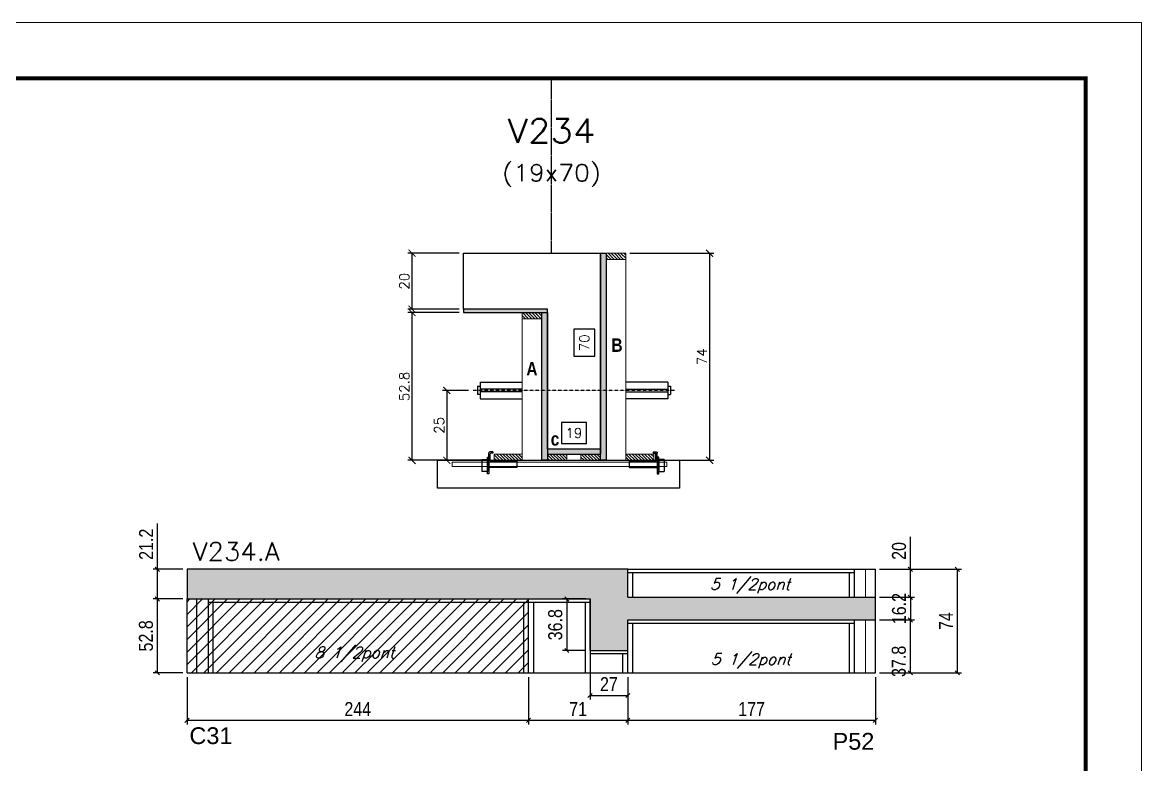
# Model space of a CAD drawing. Extents: x 137137 to 143418, y 10464 to 34486.
# Drawn here: x 142591 to 143391, y 30510 to 31040 of the extents above; entities that cross this region are included whole.
import ezdxf
from ezdxf.enums import TextEntityAlignment as Align

# ---------------------------------------------------------------- set-up
doc = ezdxf.new("R2010")
doc.units = 0
doc.linetypes.add('DASHED', pattern=[0.75, 0.5, -0.25])
doc.linetypes.add('HIDDEN', pattern=[0.375, 0.25, -0.125])
for name, color, linetype in [('5', 5, 'Continuous'), ('barrote', 251, 'Continuous'), ('COTA', 241, 'Continuous'), ('Cota Seção (2x)', 4, 'Continuous'), ('detalhes', 4, 'Continuous'), ('Painéis', 200, 'Continuous'), ('presilha', 1, 'Continuous'), ('SARR_2.2x7', 40, 'Continuous'), ('SARR_3.5x7', 81, 'Continuous'), ('TENSOR', 3, 'Continuous'), ('texto', 7, 'Continuous'), ('Texto de Titulo', 7, 'Continuous'), ('Texto Qtd Sarr', 242, 'Continuous')]:
    doc.layers.add(name, color=color, linetype=linetype)
for name, color, linetype, lineweight in [('CONCRETO', 251, 'Continuous', 25), ('Folhas', 255, 'Continuous', 9), ('Hachura', 251, 'Continuous', 9), ('Madeira', 126, 'Continuous', 18), ('Sarr 2.2x7', 40, 'Continuous', 9), ('SARRAFO DE PRESSAO', 251, 'DASHED', 9), ('SCO-___-LAJ', 2, 'Continuous', 0), ('Texto Seção', 7, 'Continuous', 15)]:
    doc.layers.add(name, color=color, linetype=linetype, lineweight=lineweight)
doc.styles.add('COTA TECNICA', font='techl___.ttf', dxfattribs={"height": 10})
doc.styles.add('REGUA-120', font='ROMANS.shx', dxfattribs={"height": 15})
doc.styles.add('Romans', font='romans.shx')
doc.styles.get("Standard").update_dxf_attribs({"font": 'arial.ttf'})
doc.styles.add('TECNICA', font='techb___.ttf', dxfattribs={"height": 10})
doc.dimstyles.new('Cota Seção (2x)', dxfattribs={"dimtxt": 7, "dimasz": 5, "dimexe": 3, "dimexo": 3, "dimgap": 2, "dimtad": 3, "dimdec": 1, "dimlfac": 0.5, "dimzin": 12, "dimdsep": 46, "dimtxsty": 'Romans', "dimblk": 'ARCHTICK', "dimcen": 0, "dimclrd": 4, "dimclre": 4, "dimclrt": 1, "dimadec": 1, "dimazin": 3, "dimtfac": 1, "dimtdec": 1, "dimtmove": 0, "dimatfit": 3, "dimldrblk": 'OBLIQUE', "dimfxl": 1, "dimtolj": 1, "dimtzin": 12, "dimarcsym": 0})
doc.dimstyles.new('Cota Seção interna', dxfattribs={"dimtxt": 7, "dimasz": 6, "dimexe": 0.18, "dimexo": 2, "dimgap": -4, "dimtad": 3, "dimdec": 1, "dimlfac": 0.5, "dimzin": 12, "dimdsep": 46, "dimtxsty": 'Romans', "dimblk": 'ARCHTICK', "dimcen": 0.09, "dimse1": 1, "dimse2": 1, "dimsd1": 1, "dimsd2": 1, "dimclrd": 180, "dimclre": 5, "dimclrt": 1, "dimadec": 0, "dimazin": 3, "dimtfac": 1, "dimtdec": 1, "dimtofl": 0, "dimtmove": 0, "dimatfit": 3, "dimldrblk": 'ARCHTICK', "dimfxl": 1, "dimtolj": 1, "dimtzin": 0, "dimarcsym": 0})
doc.dimstyles.new('PAINEL', dxfattribs={"dimtxt": 10, "dimasz": 3, "dimexe": 3, "dimexo": 3, "dimgap": 3, "dimtad": 1, "dimdec": 1, "dimzin": 12, "dimdsep": 46, "dimtxsty": 'COTA TECNICA', "dimblk1": 'OBLIQUE', "dimblk2": 'OBLIQUE', "dimsah": 1, "dimcen": 0.9, "dimclrd": 4, "dimclre": 4, "dimclrt": 240, "dimadec": 1, "dimazin": 3, "dimtfac": 1, "dimtdec": 1, "dimtmove": 0, "dimatfit": 3, "dimfxl": 1, "dimtolj": 1, "dimtzin": 12, "dimarcsym": 0})

# ---------------------------------------------------------------- blocks, each defined once
blk = doc.blocks.new('9999999999')
at = {"layer": 'Folhas'}
blk.add_lwpolyline([(98138.98, 34190.21), (99623.98, 34190.21), (99623.98, 35240.21), (98138.98, 35240.21)], close=True, dxfattribs=at)
at = {"layer": 'Folhas', "color": 30, "const_width": 3}
blk.add_lwpolyline([(98213.98, 34230.21), (99583.98, 34230.21), (99583.98, 35200.21), (98213.98, 35200.21)], close=True, dxfattribs=at)
blk = doc.blocks.new('titulo1')
at = {"layer": 'Defpoints', "color": 252, "linetype": 'HIDDEN', "ltscale": 2}
blk.add_line((0, 0), (0, 125), dxfattribs=at)
at = {"layer": 'Defpoints', "style": 'Romans', "oblique": 15}
blk.add_attdef('FOLHA', text='', height=10, dxfattribs=at).set_placement((0, 15.58), align=Align.MIDDLE_CENTER)
at = {"layer": 'Texto Qtd Sarr', "color": 3, "style": 'Romans', "oblique": 15}
for tag, height, p in [('TITULO', 17, (0, 71.45)), ('SEÇÃO', 12, (0, 41.55))]:
    blk.add_attdef(tag, text='', height=height, dxfattribs=at).set_placement(p, align=Align.MIDDLE_CENTER)
blk = doc.blocks.new('_ArchTick')
at = {"color": 0, "linetype": 'ByBlock', "const_width": 0.15}
blk.add_lwpolyline([(-0.5, -0.5), (0.5, 0.5)], dxfattribs=at)
blk = doc.blocks.new('*D13')
at = {"layer": 'COTA', "color": 4, "lineweight": -2, "transparency": 16777216}
for p, q in [((142903.04, 30832.65), (142866.32, 30832.65)), ((142869.32, 30727.05), (142869.32, 30832.65)), ((142920.64, 30727.05), (142866.32, 30727.05))]:
    blk.add_line(p, q, dxfattribs=at)
at = {"layer": 'Defpoints', "color": 0, "transparency": 16777216}
for p in [(142869.32, 30832.65), (142906.04, 30832.65), (142923.64, 30727.05)]:
    blk.add_point(p, dxfattribs=at)
at = {"layer": 'COTA', "color": 4, "lineweight": -2, "transparency": 16777216, "xscale": 5, "yscale": 5, "zscale": 5}
for p, rotation in [((142869.32, 30832.65), 90), ((142869.32, 30727.05), 270)]:
    blk.add_blockref('_ArchTick', p, dxfattribs=dict(at, rotation=rotation))
at = {"layer": 'COTA', "color": 1, "transparency": 16777216, "insert": (142863.82, 30779.85), "char_height": 7, "attachment_point": 5, "rotation": 90, "style": 'Romans'}
blk.add_mtext('\\A1;52.8', dxfattribs=at)
blk = doc.blocks.new('_Oblique')
at = {"color": 0, "linetype": 'ByBlock', "lineweight": -2}
blk.add_line((-0.5, -0.5), (0.5, 0.5), dxfattribs=at)
blk = doc.blocks.new('*D14')
at = {"layer": 'COTA', "color": 4, "lineweight": -2, "transparency": 16777216}
for p, q in [((142903.04, 30875.05), (142866.32, 30875.05)), ((142869.32, 30835.05), (142869.32, 30875.05)), ((142903.04, 30835.05), (142866.32, 30835.05))]:
    blk.add_line(p, q, dxfattribs=at)
at = {"layer": 'Defpoints', "color": 0, "transparency": 16777216}
for p in [(142869.32, 30875.05), (142906.04, 30875.05), (142906.04, 30835.05)]:
    blk.add_point(p, dxfattribs=at)
at = {"layer": 'COTA', "color": 4, "lineweight": -2, "transparency": 16777216, "xscale": 5, "yscale": 5, "zscale": 5}
for p, rotation in [((142869.32, 30875.05), 90), ((142869.32, 30835.05), 270)]:
    blk.add_blockref('_ArchTick', p, dxfattribs=dict(at, rotation=rotation))
at = {"layer": 'COTA', "color": 1, "transparency": 16777216, "insert": (142863.82, 30855.05), "char_height": 7, "attachment_point": 5, "rotation": 90, "style": 'Romans'}
blk.add_mtext('\\A1;20', dxfattribs=at)
blk = doc.blocks.new('*D15')
at = {"layer": 'Cota Seção (2x)', "color": 180, "lineweight": -2, "transparency": 16777216}
for p, q in [((143000.04, 30820.72), (142985.04, 30820.72)), ((142985.04, 30820.72), (142985.04, 30801.38)), ((143000.04, 30801.38), (143000.04, 30820.72)), ((142985.04, 30801.38), (143000.04, 30801.38))]:
    blk.add_line(p, q, dxfattribs=at)
at = {"layer": 'Defpoints', "color": 0, "transparency": 16777216}
for p in [(142966.04, 30875.05), (143004.04, 30875.05), (142966.04, 30735.05)]:
    blk.add_point(p, dxfattribs=at)
at = {"layer": 'Cota Seção (2x)', "color": 1, "transparency": 16777216, "insert": (142992.54, 30811.05), "char_height": 7, "attachment_point": 5, "rotation": 90, "style": 'Romans'}
blk.add_mtext('\\A1;70', dxfattribs=at)
blk = doc.blocks.new('PRESILHA METÁLICA 1')
at = {"layer": 'presilha'}
for p, q in [((0, 13), (6, 13)), ((0, 13), (0, 0)), ((6, 15.5), (7.5, 15.5)), ((6, -2.5), (6, 15.5)), ((6, 13), (6, 0)), ((7.5, 10.6), (7.5, 19.9)), ((7.5, 15.5), (7.5, -2.5)), ((12, 21), (8.6, 21)), ((9, 11.6), (9, 18.9)), ((12, 19.5), (9.6, 19.5)), ((12, 21), (12, 19.5)), ((6, 0), (0, 0)), ((37.5, 4.1), (7.5, 4.1)), ((37.5, 11), (9.6, 11)), ((37.5, 11), (37.5, 4.1)), ((7.5, -2.5), (6, -2.5))]:
    blk.add_line(p, q, dxfattribs=at)
for centre, radius, start, end in [((8.6, 19.9), 1.14, 90, 180), ((9.6, 18.9), 0.57, 90, 180), ((9.6, 11.6), 0.57, 180, 270)]:
    blk.add_arc(centre, radius, start, end, dxfattribs=at)
blk = doc.blocks.new('*D16')
at = {"layer": 'Cota Seção (2x)', "color": 180, "lineweight": -2, "transparency": 16777216}
for p, q in [((142994.04, 30754.05), (142976.04, 30754.05)), ((142976.04, 30754.05), (142976.04, 30739.05)), ((142994.04, 30739.05), (142994.04, 30754.05)), ((142976.04, 30739.05), (142994.04, 30739.05))]:
    blk.add_line(p, q, dxfattribs=at)
at = {"layer": 'Defpoints', "color": 0, "transparency": 16777216}
for p in [(142966.04, 30735.05), (142966.04, 30727.05), (143004.04, 30727.05)]:
    blk.add_point(p, dxfattribs=at)
at = {"layer": 'Cota Seção (2x)', "color": 1, "transparency": 16777216, "insert": (142985.04, 30746.55), "char_height": 7, "attachment_point": 5, "style": 'Romans'}
blk.add_mtext('\\A1;19', dxfattribs=at)
blk = doc.blocks.new('*D95')
at = {"layer": 'COTA', "color": 4, "lineweight": -2, "transparency": 16777216}
for p, q in [((143025.04, 30875.05), (143085.01, 30875.05)), ((143082.01, 30875.05), (143082.01, 30727.05)), ((143025.04, 30727.05), (143085.01, 30727.05))]:
    blk.add_line(p, q, dxfattribs=at)
at = {"layer": 'Defpoints', "color": 0, "transparency": 16777216}
for p in [(143022.04, 30875.05), (143022.04, 30727.05), (143082.01, 30727.05)]:
    blk.add_point(p, dxfattribs=at)
at = {"layer": 'COTA', "color": 4, "lineweight": -2, "transparency": 16777216, "xscale": 5, "yscale": 5, "zscale": 5}
for p, rotation in [((143082.01, 30875.05), 90), ((143082.01, 30727.05), 270)]:
    blk.add_blockref('_ArchTick', p, dxfattribs=dict(at, rotation=rotation))
at = {"layer": 'COTA', "color": 1, "transparency": 16777216, "insert": (143076.51, 30801.05), "char_height": 7, "attachment_point": 5, "rotation": 90, "style": 'Romans'}
blk.add_mtext('\\A1;74', dxfattribs=at)
blk = doc.blocks.new('*D87')
at = {"layer": 'COTA', "color": 4, "lineweight": -2, "transparency": 16777216}
for p, q in [((142909.74, 30777.02), (142891.18, 30777.02)), ((142894.18, 30777.02), (142894.18, 30727.05)), ((142909.74, 30727.05), (142891.18, 30727.05))]:
    blk.add_line(p, q, dxfattribs=at)
at = {"layer": 'Defpoints', "color": 0, "transparency": 16777216}
for p in [(142912.74, 30777.02), (142894.18, 30727.05), (142912.74, 30727.05)]:
    blk.add_point(p, dxfattribs=at)
at = {"layer": 'COTA', "color": 4, "lineweight": -2, "transparency": 16777216, "xscale": 5, "yscale": 5, "zscale": 5}
for p, rotation in [((142894.18, 30777.02), 90), ((142894.18, 30727.05), 270)]:
    blk.add_blockref('_ArchTick', p, dxfattribs=dict(at, rotation=rotation))
at = {"layer": 'COTA', "color": 1, "transparency": 16777216, "insert": (142888.68, 30752.04), "char_height": 7, "attachment_point": 5, "rotation": 90, "style": 'Romans'}
blk.add_mtext('\\A1;25', dxfattribs=at)
blk = doc.blocks.new('*D88')
at = {"layer": 'COTA', "color": 4, "linetype": 'ByBlock', "lineweight": -2, "transparency": 16777216}
for p, q in [((142708.53, 30572.17), (142708.53, 30538.22)), ((142952.53, 30572.17), (142952.53, 30538.22)), ((142708.53, 30541.22), (142952.53, 30541.22))]:
    blk.add_line(p, q, dxfattribs=at)
at = {"layer": 'Defpoints', "color": 0, "linetype": 'ByBlock', "transparency": 16777216}
for p in [(142708.53, 30575.17), (142952.53, 30575.17), (142952.53, 30541.22)]:
    blk.add_point(p, dxfattribs=at)
at = {"layer": 'COTA', "color": 4, "linetype": 'ByBlock', "lineweight": -2, "transparency": 16777216, "xscale": 3, "yscale": 3, "zscale": 3, "rotation": 180}
blk.add_blockref('_Oblique', (142708.53, 30541.22), dxfattribs=at)
at = {"layer": 'COTA', "color": 4, "linetype": 'ByBlock', "lineweight": -2, "transparency": 16777216, "xscale": 3, "yscale": 3, "zscale": 3}
blk.add_blockref('_Oblique', (142952.53, 30541.22), dxfattribs=at)
at = {"layer": 'COTA', "color": 240, "linetype": 'ByBlock', "transparency": 16777216, "insert": (142830.53, 30549.29), "char_height": 10, "attachment_point": 5, "style": 'COTA TECNICA'}
blk.add_mtext('\\A1;244', dxfattribs=at)
blk = doc.blocks.new('*D89')
at = {"layer": 'COTA', "color": 4, "linetype": 'ByBlock', "lineweight": -2, "transparency": 16777216}
for p, q in [((142952.53, 30572.17), (142952.53, 30538.22)), ((143023.53, 30572.17), (143023.53, 30538.22)), ((142952.53, 30541.22), (143023.53, 30541.22))]:
    blk.add_line(p, q, dxfattribs=at)
at = {"layer": 'Defpoints', "color": 0, "linetype": 'ByBlock', "transparency": 16777216}
for p in [(142952.53, 30575.17), (143023.53, 30575.17), (143023.53, 30541.22)]:
    blk.add_point(p, dxfattribs=at)
at = {"layer": 'COTA', "color": 4, "linetype": 'ByBlock', "lineweight": -2, "transparency": 16777216, "xscale": 3, "yscale": 3, "zscale": 3, "rotation": 180}
blk.add_blockref('_Oblique', (142952.53, 30541.22), dxfattribs=at)
at = {"layer": 'COTA', "color": 4, "linetype": 'ByBlock', "lineweight": -2, "transparency": 16777216, "xscale": 3, "yscale": 3, "zscale": 3}
blk.add_blockref('_Oblique', (143023.53, 30541.22), dxfattribs=at)
at = {"layer": 'COTA', "color": 240, "linetype": 'ByBlock', "transparency": 16777216, "insert": (142988.03, 30549.29), "char_height": 10, "attachment_point": 5, "style": 'COTA TECNICA'}
blk.add_mtext('\\A1;71', dxfattribs=at)
blk = doc.blocks.new('*D5569')
at = {"layer": 'COTA', "color": 4, "lineweight": -2, "ltscale": 25, "transparency": 16777216}
for p, q in [((142705.53, 30627.97), (142684.31, 30627.97)), ((142687.31, 30575.17), (142687.31, 30627.97)), ((142705.53, 30575.17), (142684.31, 30575.17))]:
    blk.add_line(p, q, dxfattribs=at)
at = {"layer": 'Defpoints', "color": 0, "ltscale": 25, "transparency": 16777216}
for p in [(142687.31, 30627.97), (142708.53, 30627.97), (142708.53, 30575.17)]:
    blk.add_point(p, dxfattribs=at)
at = {"layer": 'COTA', "color": 4, "lineweight": -2, "ltscale": 25, "transparency": 16777216, "xscale": 3, "yscale": 3, "zscale": 3}
for p, rotation in [((142687.31, 30627.97), 90), ((142687.31, 30575.17), 270)]:
    blk.add_blockref('_Oblique', p, dxfattribs=dict(at, rotation=rotation))
at = {"layer": 'COTA', "color": 240, "ltscale": 25, "transparency": 16777216, "insert": (142679.18, 30601.57), "char_height": 10, "attachment_point": 5, "rotation": 90, "style": 'COTA TECNICA'}
blk.add_mtext('\\A1;52.8', dxfattribs=at)
blk = doc.blocks.new('*D5570')
at = {"layer": 'COTA', "color": 4, "lineweight": -2, "ltscale": 25, "transparency": 16777216}
for p, q in [((142687.31, 30649.17), (142687.31, 30681.9)), ((142705.53, 30649.17), (142684.31, 30649.17)), ((142687.31, 30627.97), (142687.31, 30649.17)), ((142705.53, 30627.97), (142684.31, 30627.97))]:
    blk.add_line(p, q, dxfattribs=at)
at = {"layer": 'Defpoints', "color": 0, "ltscale": 25, "transparency": 16777216}
for p in [(142687.31, 30649.17), (142708.53, 30649.17), (142708.53, 30627.97)]:
    blk.add_point(p, dxfattribs=at)
at = {"layer": 'COTA', "color": 4, "lineweight": -2, "ltscale": 25, "transparency": 16777216, "xscale": 3, "yscale": 3, "zscale": 3}
for p, rotation in [((142687.31, 30649.17), 90), ((142687.31, 30627.97), 270)]:
    blk.add_blockref('_Oblique', p, dxfattribs=dict(at, rotation=rotation))
at = {"layer": 'COTA', "color": 240, "ltscale": 25, "transparency": 16777216, "insert": (142679.26, 30667.04), "char_height": 10, "attachment_point": 5, "rotation": 90, "style": 'COTA TECNICA'}
blk.add_mtext('\\A1;21.2', dxfattribs=at)
blk = doc.blocks.new('*D5571')
at = {"layer": 'COTA', "color": 4, "lineweight": -2, "ltscale": 25, "transparency": 16777216}
for p, q in [((143023.53, 30572.17), (143023.53, 30538.22)), ((143200.53, 30572.17), (143200.53, 30538.22)), ((143023.53, 30541.22), (143200.53, 30541.22))]:
    blk.add_line(p, q, dxfattribs=at)
at = {"layer": 'Defpoints', "color": 0, "ltscale": 25, "transparency": 16777216}
for p in [(143023.53, 30575.17), (143200.53, 30575.17), (143200.53, 30541.22)]:
    blk.add_point(p, dxfattribs=at)
at = {"layer": 'COTA', "color": 4, "lineweight": -2, "ltscale": 25, "transparency": 16777216, "xscale": 3, "yscale": 3, "zscale": 3, "rotation": 180}
blk.add_blockref('_Oblique', (143023.53, 30541.22), dxfattribs=at)
at = {"layer": 'COTA', "color": 4, "lineweight": -2, "ltscale": 25, "transparency": 16777216, "xscale": 3, "yscale": 3, "zscale": 3}
blk.add_blockref('_Oblique', (143200.53, 30541.22), dxfattribs=at)
at = {"layer": 'COTA', "color": 240, "ltscale": 25, "transparency": 16777216, "insert": (143112.03, 30549.29), "char_height": 10, "attachment_point": 5, "style": 'COTA TECNICA'}
blk.add_mtext('\\A1;177', dxfattribs=at)
blk = doc.blocks.new('*D5572')
at = {"layer": 'COTA', "color": 4, "lineweight": -2, "ltscale": 25, "transparency": 16777216}
for p, q in [((143203.53, 30612.97), (143228.54, 30612.97)), ((143225.54, 30575.17), (143225.54, 30612.97)), ((143203.53, 30575.17), (143228.54, 30575.17))]:
    blk.add_line(p, q, dxfattribs=at)
at = {"layer": 'Defpoints', "color": 0, "ltscale": 25, "transparency": 16777216}
for p in [(143200.53, 30612.97), (143225.54, 30612.97), (143200.53, 30575.17)]:
    blk.add_point(p, dxfattribs=at)
at = {"layer": 'COTA', "color": 4, "lineweight": -2, "ltscale": 25, "transparency": 16777216, "xscale": 3, "yscale": 3, "zscale": 3}
for p, rotation in [((143225.54, 30612.97), 90), ((143225.54, 30575.17), 270)]:
    blk.add_blockref('_Oblique', p, dxfattribs=dict(at, rotation=rotation))
at = {"layer": 'COTA', "color": 240, "ltscale": 25, "transparency": 16777216, "insert": (143217.3, 30583.37), "char_height": 10, "attachment_point": 5, "rotation": 90, "style": 'COTA TECNICA'}
blk.add_mtext('\\A1;37.8', dxfattribs=at)
blk = doc.blocks.new('*D5573')
at = {"layer": 'COTA', "color": 4, "lineweight": -2, "ltscale": 25, "transparency": 16777216}
for p, q in [((143203.53, 30629.17), (143228.54, 30629.17)), ((143225.54, 30629.17), (143225.54, 30612.97)), ((143203.53, 30612.97), (143228.54, 30612.97))]:
    blk.add_line(p, q, dxfattribs=at)
at = {"layer": 'Defpoints', "color": 0, "ltscale": 25, "transparency": 16777216}
for p in [(143200.53, 30629.17), (143200.53, 30612.97), (143225.54, 30612.97)]:
    blk.add_point(p, dxfattribs=at)
at = {"layer": 'COTA', "color": 4, "lineweight": -2, "ltscale": 25, "transparency": 16777216, "xscale": 3, "yscale": 3, "zscale": 3}
for p, rotation in [((143225.54, 30629.17), 90), ((143225.54, 30612.97), 270)]:
    blk.add_blockref('_Oblique', p, dxfattribs=dict(at, rotation=rotation))
at = {"layer": 'COTA', "color": 240, "ltscale": 25, "transparency": 16777216, "insert": (143217.44, 30621.07), "char_height": 10, "attachment_point": 5, "rotation": 90, "style": 'COTA TECNICA'}
blk.add_mtext('\\A1;16.2', dxfattribs=at)
blk = doc.blocks.new('*D5574')
at = {"layer": 'COTA', "color": 4, "lineweight": -2, "ltscale": 25, "transparency": 16777216}
for p, q in [((143225.54, 30649.17), (143225.54, 30672.38)), ((143203.53, 30649.17), (143228.54, 30649.17)), ((143225.54, 30629.17), (143225.54, 30649.17)), ((143203.53, 30629.17), (143228.54, 30629.17))]:
    blk.add_line(p, q, dxfattribs=at)
at = {"layer": 'Defpoints', "color": 0, "ltscale": 25, "transparency": 16777216}
for p in [(143200.53, 30649.17), (143225.54, 30649.17), (143200.53, 30629.17)]:
    blk.add_point(p, dxfattribs=at)
at = {"layer": 'COTA', "color": 4, "lineweight": -2, "ltscale": 25, "transparency": 16777216, "xscale": 3, "yscale": 3, "zscale": 3}
for p, rotation in [((143225.54, 30649.17), 90), ((143225.54, 30629.17), 270)]:
    blk.add_blockref('_Oblique', p, dxfattribs=dict(at, rotation=rotation))
at = {"layer": 'COTA', "color": 240, "ltscale": 25, "transparency": 16777216, "insert": (143217.44, 30662.28), "char_height": 10, "attachment_point": 5, "rotation": 90, "style": 'COTA TECNICA'}
blk.add_mtext('\\A1;20', dxfattribs=at)
blk = doc.blocks.new('*D6319')
at = {"layer": 'COTA', "color": 4, "lineweight": -2, "ltscale": 25, "transparency": 16777216}
for p, q in [((143203.53, 30649.17), (143262.14, 30649.17)), ((143259.14, 30575.17), (143259.14, 30649.17)), ((143203.53, 30575.17), (143262.14, 30575.17))]:
    blk.add_line(p, q, dxfattribs=at)
at = {"layer": 'Defpoints', "color": 0, "ltscale": 25, "transparency": 16777216}
for p in [(143200.53, 30649.17), (143259.14, 30649.17), (143200.53, 30575.17)]:
    blk.add_point(p, dxfattribs=at)
at = {"layer": 'COTA', "color": 4, "lineweight": -2, "ltscale": 25, "transparency": 16777216, "xscale": 3, "yscale": 3, "zscale": 3}
for p, rotation in [((143259.14, 30649.17), 90), ((143259.14, 30575.17), 270)]:
    blk.add_blockref('_Oblique', p, dxfattribs=dict(at, rotation=rotation))
at = {"layer": 'COTA', "color": 240, "ltscale": 25, "transparency": 16777216, "insert": (143251.06, 30612.17), "char_height": 10, "attachment_point": 5, "rotation": 90, "style": 'COTA TECNICA'}
blk.add_mtext('\\A1;74', dxfattribs=at)
blk = doc.blocks.new('*D6327')
at = {"layer": 'Defpoints', "color": 0, "ltscale": 25, "transparency": 16777216}
for p in [(142996.53, 30627.97), (142979.95, 30591.17), (142996.53, 30591.17)]:
    blk.add_point(p, dxfattribs=at)
at = {"layer": 'Painéis', "color": 4, "lineweight": -2, "ltscale": 25, "transparency": 16777216}
for p, q in [((142993.53, 30627.97), (142976.95, 30627.97)), ((142979.95, 30627.97), (142979.95, 30591.17)), ((142993.53, 30591.17), (142976.95, 30591.17))]:
    blk.add_line(p, q, dxfattribs=at)
at = {"layer": 'Painéis', "color": 4, "lineweight": -2, "ltscale": 25, "transparency": 16777216, "xscale": 3, "yscale": 3, "zscale": 3}
for p, rotation in [((142979.95, 30627.97), 90), ((142979.95, 30591.17), 270)]:
    blk.add_blockref('_Oblique', p, dxfattribs=dict(at, rotation=rotation))
at = {"layer": 'Painéis', "color": 240, "ltscale": 25, "transparency": 16777216, "insert": (142971.71, 30609.57), "char_height": 10, "attachment_point": 5, "rotation": 90, "style": 'COTA TECNICA'}
blk.add_mtext('\\A1;36.8', dxfattribs=at)
blk = doc.blocks.new('*D6328')
at = {"layer": 'Defpoints', "color": 0, "ltscale": 25, "transparency": 16777216}
for p in [(142996.53, 30591.17), (143023.53, 30575.17), (143023.53, 30559.01)]:
    blk.add_point(p, dxfattribs=at)
at = {"layer": 'Painéis', "color": 4, "lineweight": -2, "ltscale": 25, "transparency": 16777216}
for p, q in [((142996.53, 30588.17), (142996.53, 30556.01)), ((143023.53, 30572.17), (143023.53, 30556.01)), ((142996.53, 30559.01), (143023.53, 30559.01))]:
    blk.add_line(p, q, dxfattribs=at)
at = {"layer": 'Painéis', "color": 4, "lineweight": -2, "ltscale": 25, "transparency": 16777216, "xscale": 3, "yscale": 3, "zscale": 3, "rotation": 180}
blk.add_blockref('_Oblique', (142996.53, 30559.01), dxfattribs=at)
at = {"layer": 'Painéis', "color": 4, "lineweight": -2, "ltscale": 25, "transparency": 16777216, "xscale": 3, "yscale": 3, "zscale": 3}
blk.add_blockref('_Oblique', (143023.53, 30559.01), dxfattribs=at)
at = {"layer": 'Painéis', "color": 240, "ltscale": 25, "transparency": 16777216, "insert": (143010.03, 30567.08), "char_height": 10, "attachment_point": 5, "style": 'COTA TECNICA'}
blk.add_mtext('\\A1;27', dxfattribs=at)

msp = doc.modelspace()

# ---------------------------------------------------------------- hatches: boundary and pattern name
at = {"layer": 'COTA', "linetype": 'ByBlock'}
h = msp.add_hatch(dxfattribs=at)
h.set_pattern_fill('AR-CONC', color=256, scale=0.03)
h.paths.add_polyline_path([(143023.53, 30649.17), (142708.53, 30649.17), (142708.53, 30627.97), (142996.53, 30627.97), (142996.53, 30591.17), (143023.53, 30591.17), (143023.53, 30612.97), (143200.53, 30612.97), (143200.53, 30629.17), (143023.53, 30629.17)])
at = {"layer": 'Hachura'}
h = msp.add_hatch(color=256, dxfattribs=at)
h.dxf.hatch_style = 1
h.paths.add_polyline_path([(143004.04, 30875.05), (143008.04, 30875.05), (143008.04, 30727.05), (143004.04, 30727.05)])
h = msp.add_hatch(dxfattribs=at)
h.set_pattern_fill('ANSI31', color=256, scale=0.5, angle=270, style=0)
h.set_pattern_definition([(315, (165853.8608, 22567.407), (1.12253202, 1.12253202), [])])
h.paths.add_polyline_path([(143022.04, 30870.65), (143022.04, 30875.05), (143008.04, 30875.05), (143008.04, 30870.65)])
h = msp.add_hatch(color=256, dxfattribs=at)
h.dxf.hatch_style = 1
h.paths.add_polyline_path([(142966.04, 30832.65), (142966.04, 30835.05), (142906.04, 30835.05), (142906.04, 30832.65)])
h = msp.add_hatch(dxfattribs=at)
h.set_pattern_fill('ANSI31', color=256, scale=0.5, angle=270, style=0)
h.set_pattern_definition([(315, (165913.8608, 22525.007), (1.12253202, 1.12253202), [])])
h.paths.add_polyline_path([(142962.04, 30828.25), (142962.04, 30832.65), (142948.04, 30832.65), (142948.04, 30828.25)])
h = msp.add_hatch(color=256, dxfattribs=at)
h.dxf.hatch_style = 1
h.paths.add_polyline_path([(142962.04, 30832.65), (142966.04, 30832.65), (142966.04, 30727.05), (142962.04, 30727.05)])
h = msp.add_hatch(color=256, dxfattribs=at)
h.dxf.hatch_style = 1
h.paths.add_polyline_path([(143004.04, 30731.45), (143004.04, 30735.05), (142966.04, 30735.05), (142966.04, 30731.45)])
h = msp.add_hatch(dxfattribs=at)
h.set_pattern_fill('ANSI31', color=256, scale=0.5, angle=270, style=0)
h.set_pattern_definition([(315, (165913.8608, 22497.407), (1.12253202, 1.12253202), [])])
h.paths.add_polyline_path([(142928.04, 30727.05), (142928.04, 30731.45), (142948.04, 30731.45), (142948.04, 30727.05)])
h = msp.add_hatch(dxfattribs=at)
h.set_pattern_fill('ANSI31', color=256, scale=0.5, angle=270, style=0)
h.set_pattern_definition([(315, (165922.6608, 22497.407), (1.12253202, 1.12253202), [])])
h.paths.add_polyline_path([(142966.04, 30727.05), (142966.04, 30731.45), (142980.04, 30731.45), (142980.04, 30727.05)])
h = msp.add_hatch(dxfattribs=at)
h.set_pattern_fill('ANSI31', color=256, scale=0.5, angle=270, style=0)
h.set_pattern_definition([(315, (165922.6629, 22497.407), (1.12253202, 1.12253202), [])])
h.paths.add_polyline_path([(143004.04, 30727.05), (143004.04, 30731.45), (142990.04, 30731.45), (142990.04, 30727.05)])
h = msp.add_hatch(dxfattribs=at)
h.set_pattern_fill('ANSI31', color=256, scale=0.5, angle=270, style=0)
h.set_pattern_definition([(315, (165819.8608, 22497.407), (1.12253202, 1.12253202), [])])
h.paths.add_polyline_path([(143022.04, 30727.05), (143022.04, 30731.45), (143042.04, 30731.45), (143042.04, 30727.05)])
at = {"layer": 'Hachura', "linetype": 'ByBlock'}
h = msp.add_hatch(dxfattribs=at)
h.set_pattern_fill('ANSI31', color=256, scale=2)
h.paths.add_polyline_path([(142952.53, 30627.97), (142708.53, 30627.97), (142708.53, 30575.17), (142952.53, 30575.17)])
h.paths.add_polyline_path([(142791.77, 30580.41), (142859.39, 30580.41), (142864.89, 30596.38), (142797.27, 30596.38)], flags=24)

# ---------------------------------------------------------------- linework, layer by layer
at = {"ltscale": 3}
for p, q in [((142918.04, 30783.02), (142918.04, 30771.02)), ((142918.04, 30783.02), (142948.04, 30783.02)), ((143052.04, 30783.02), (143022.04, 30783.02)), ((143052.04, 30783.02), (143052.04, 30771.02)), ((142916.04, 30780.02), (142916.04, 30774.02)), ((142916.04, 30780.02), (142918.04, 30780.02)), ((142948.04, 30778.02), (142918.04, 30778.02)), ((142948.04, 30776.02), (142918.04, 30776.02)), ((143022.04, 30778.02), (143052.04, 30778.02)), ((143022.04, 30776.02), (143052.04, 30776.02)), ((143052.04, 30780.02), (143054.04, 30780.02)), ((143054.04, 30780.02), (143054.04, 30774.02)), ((142918.04, 30774.02), (142916.04, 30774.02)), ((142918.04, 30771.02), (142948.04, 30771.02)), ((143052.04, 30771.02), (143022.04, 30771.02)), ((143052.04, 30774.02), (143054.04, 30774.02))]:
    msp.add_line(p, q, dxfattribs=at)
at = {"layer": 'barrote'}
msp.add_lwpolyline([(143060.41, 30707.05), (142887.44, 30707.05), (142887.44, 30727.05), (143060.41, 30727.05)], close=True, dxfattribs=at)
at = {"layer": 'CONCRETO'}
msp.add_lwpolyline([(142966.04, 30835.05), (142906.04, 30835.05), (142906.04, 30875.05), (142966.04, 30875.05), (142966.04, 30875.05), (143004.04, 30875.05), (143004.04, 30731.45), (143004.04, 30731.45), (143004.04, 30735.05), (142966.04, 30735.05)], close=True, dxfattribs=at)
at = {"layer": 'COTA', "linetype": 'ByBlock'}
for p, q in [((143023.53, 30649.17), (142708.53, 30649.17)), ((142708.53, 30649.17), (142708.53, 30627.97)), ((143200.53, 30612.97), (143200.53, 30629.17))]:
    msp.add_line(p, q, dxfattribs=at)
at = {"layer": 'Madeira'}
for points in [[(143022.04, 30870.65), (143022.04, 30875.05), (143008.04, 30875.05), (143008.04, 30870.65)], [(143022.04, 30875.05), (143008.04, 30875.05), (143008.04, 30727.05), (143022.04, 30727.05)], [(142962.04, 30828.25), (142962.04, 30832.65), (142948.04, 30832.65), (142948.04, 30828.25)], [(142962.04, 30832.65), (142948.04, 30832.65), (142948.04, 30727.05), (142962.04, 30727.05)], [(142928.04, 30727.05), (142928.04, 30731.45), (142948.04, 30731.45), (142948.04, 30727.05)], [(142966.04, 30727.05), (142966.04, 30731.45), (142980.04, 30731.45), (142980.04, 30727.05)], [(143004.04, 30727.05), (143004.04, 30731.45), (142990.04, 30731.45), (142990.04, 30727.05)], [(143022.04, 30727.05), (143022.04, 30731.45), (143042.04, 30731.45), (143042.04, 30727.05)]]:
    msp.add_lwpolyline(points, close=True, dxfattribs=at)
at = {"layer": 'Painéis', "ltscale": 25}
for p, q in [((143023.53, 30649.17), (143200.53, 30649.17)), ((143200.53, 30629.17), (143200.53, 30649.17)), ((143023.53, 30629.17), (143200.53, 30629.17)), ((143023.53, 30612.97), (143200.53, 30612.97)), ((143200.53, 30575.17), (143200.53, 30612.97)), ((142996.53, 30591.17), (143023.53, 30591.17)), ((143023.53, 30575.17), (143200.53, 30575.17))]:
    msp.add_line(p, q, dxfattribs=at)
at = {"layer": 'Painéis', "linetype": 'ByBlock'}
for p, q in [((143023.53, 30629.17), (143023.53, 30649.17)), ((142708.53, 30627.97), (142996.53, 30627.97)), ((142708.53, 30575.17), (142708.53, 30627.97)), ((142952.53, 30575.17), (142952.53, 30627.97)), ((142996.53, 30591.17), (142996.53, 30627.97)), ((143023.53, 30575.17), (143023.53, 30612.97)), ((142708.53, 30575.17), (143023.53, 30575.17))]:
    msp.add_line(p, q, dxfattribs=at)
at = {"layer": 'Painéis'}
for points in [[(143004.04, 30875.05), (143008.04, 30875.05), (143008.04, 30727.05), (143004.04, 30727.05)], [(142966.04, 30832.65), (142966.04, 30835.05), (142906.04, 30835.05), (142906.04, 30832.65)], [(142962.04, 30832.65), (142966.04, 30832.65), (142966.04, 30727.05), (142962.04, 30727.05)], [(143004.04, 30731.45), (143004.04, 30735.05), (142966.04, 30735.05), (142966.04, 30731.45)]]:
    msp.add_lwpolyline(points, close=True, dxfattribs=at)
at = {"layer": 'Sarr 2.2x7'}
for p, q in [((143193.53, 30629.17), (143193.53, 30649.17)), ((143193.53, 30575.17), (143193.53, 30612.97))]:
    msp.add_line(p, q, dxfattribs=at)
at = {"layer": 'SARR_2.2x7', "linetype": 'Continuous'}
for p, q in [((143023.53, 30646.97), (143185.53, 30646.97)), ((142715.53, 30575.17), (142715.53, 30627.97)), ((142723.53, 30625.77), (142952.53, 30625.77)), ((142952.53, 30625.77), (142996.53, 30625.77)), ((143023.53, 30610.77), (143185.53, 30610.77)), ((142996.53, 30588.97), (143023.53, 30588.97))]:
    msp.add_line(p, q, dxfattribs=at)
at = {"layer": 'SARR_3.5x7'}
for p, q in [((143027.03, 30629.17), (143027.03, 30646.97)), ((143182.03, 30629.17), (143182.03, 30646.97)), ((143185.53, 30629.17), (143185.53, 30649.17)), ((142723.53, 30627.97), (142723.53, 30575.17)), ((142727.03, 30625.77), (142727.03, 30575.17)), ((142949.03, 30625.77), (142949.03, 30575.17)), ((142956.03, 30625.77), (142956.03, 30575.17)), ((142993.03, 30625.77), (142993.03, 30575.17)), ((142996.53, 30627.97), (142996.53, 30575.17)), ((143027.03, 30575.17), (143027.03, 30610.77)), ((143182.03, 30575.17), (143182.03, 30610.77)), ((143185.53, 30575.17), (143185.53, 30612.97)), ((143020.03, 30575.17), (143020.03, 30588.97))]:
    msp.add_line(p, q, dxfattribs=at)
at = {"layer": 'SCO-___-LAJ', "color": 1}
msp.add_lwpolyline([(143051.4, 30725.72), (142898.1, 30725.72), (142898.1, 30722.52), (143051.4, 30722.52)], close=True, dxfattribs=at)
at = {"layer": 'TENSOR', "linetype": 'HIDDEN', "ltscale": 0.5}
msp.add_line((143057.04, 30777.02), (142912.74, 30777.02), dxfattribs=at)

# ---------------------------------------------------------------- block references
at = {"layer": 'presilha', "yscale": 0.6666666666666666, "zscale": 0.6666666666666666}
for p, xscale in [((142919.18, 30719.08), 0.6666666666666666), ((143049.62, 30719.08), -0.6666666666666666)]:
    msp.add_blockref('PRESILHA METÁLICA 1', p, dxfattribs=dict(at, xscale=xscale))
at = {"layer": 'SARRAFO DE PRESSAO', "color": 6, "linetype": 'ByBlock'}
msp.add_blockref('9999999999', (43766.81, -4200.15), dxfattribs=at)
at = {"layer": 'Texto Seção'}
ref = msp.add_blockref('titulo1', (142969.04, 30875.05), dxfattribs=at)
ref.add_attrib('TITULO', 'V234', dxfattribs={"layer": 'Texto de Titulo', "color": 7, "height": 17, "style": 'Romans', "width": 1.1}).set_placement((142969.04, 30962.55), align=Align.MIDDLE_CENTER)
ref.add_attrib('SEÇÃO', '(19x70)', dxfattribs={"layer": 'Texto de Titulo', "color": 7, "height": 12, "style": 'Romans', "width": 1.1}).set_placement((142969.04, 30932.55), align=Align.MIDDLE_CENTER)

# ---------------------------------------------------------------- texts
at = {"layer": '5', "linetype": 'Continuous'}
for s, p in [('C31', (142710.22, 30524.25)), ('P52', (143169.93, 30520.24))]:
    msp.add_text(s, height=12, rotation=0.00004, dxfattribs=at).set_placement(p)
at = {"layer": 'detalhes', "style": 'TECNICA'}
for s, p in [('B', (143011.87, 30804.58)), ('A', (142951.04, 30787.74)), ('c', (142968.46, 30737.55))]:
    msp.add_text(s, height=9.6, dxfattribs=at).set_placement(p)
at = {"layer": 'texto', "color": 2, "char_height": 8, "attachment_point": 5, "style": 'Romans'}
for s, insert in [('{\\Q19;\\C256;5 1/2pont}', (143110.86, 30637.19)), ('{\\Q19;\\C256;8 1/2pont}', (142828.14, 30588.39)), ('{\\Q19;\\C256;5 1/2pont}', (143111.45, 30583.59))]:
    msp.add_mtext(s, dxfattribs=dict(at, insert=insert))
at = {"layer": 'Texto Seção', "style": 'REGUA-120', "width": 1.05}
msp.add_text('V234.A', height=13, dxfattribs=at).set_placement((142712.65, 30655.36))

# ---------------------------------------------------------------- dimensions: what is measured, and where the dimension line sits
at = {"layer": 'COTA'}
for base, p1, p2, picture, middle in [((142869.32, 30875.05), (142906.04, 30835.05), (142906.04, 30875.05), '*D14', (142863.82, 30855.05)), ((143082.01, 30727.05), (143022.04, 30875.05), (143022.04, 30727.05), '*D95', (143076.51, 30801.05)), ((142869.32, 30832.65), (142923.64, 30727.05), (142906.04, 30832.65), '*D13', (142863.82, 30779.85)), ((142894.18, 30727.05), (142912.74, 30777.02), (142912.74, 30727.05), '*D87', (142888.68, 30752.04))]:
    dim = msp.add_linear_dim(base=base, p1=p1, p2=p2, angle=90, dimstyle='Cota Seção (2x)', dxfattribs=at)
    dim.commit()
    dim.dimension.update_dxf_attribs({"geometry": picture, "text_midpoint": middle})
at = {"layer": 'COTA', "ltscale": 25}
for base, p1, p2, picture, middle in [((142687.31, 30649.17), (142708.53, 30627.97), (142708.53, 30649.17), '*D5570', (142679.26, 30667.04)), ((143259.14, 30649.17), (143200.53, 30575.17), (143200.53, 30649.17), '*D6319', (143251.06, 30612.17)), ((142687.31, 30627.97), (142708.53, 30575.17), (142708.53, 30627.97), '*D5569', (142679.18, 30601.57))]:
    dim = msp.add_linear_dim(base=base, p1=p1, p2=p2, angle=90, dimstyle='PAINEL', dxfattribs=at)
    dim.commit()
    dim.dimension.update_dxf_attribs({"geometry": picture, "text_midpoint": middle})
for base, p1, p2, picture, middle in [((143225.54, 30649.17), (143200.53, 30629.17), (143200.53, 30649.17), '*D5574', (143225.54, 30662.28)), ((143225.54, 30612.97), (143200.53, 30629.17), (143200.53, 30612.97), '*D5573', (143225.54, 30621.07)), ((143225.54, 30612.97), (143200.53, 30575.17), (143200.53, 30612.97), '*D5572', (143225.54, 30583.37))]:
    dim = msp.add_linear_dim(base=base, p1=p1, p2=p2, angle=90, dimstyle='PAINEL', dxfattribs=at)
    dim.commit()
    dim.dimension.update_dxf_attribs({"geometry": picture, "text_midpoint": middle, "dimtype": 160})
at = {"layer": 'COTA', "linetype": 'ByBlock'}
dim = msp.add_linear_dim(base=(142952.53, 30541.22), p1=(142708.53, 30575.17), p2=(142952.53, 30575.17), dimstyle='PAINEL', dxfattribs=at)
dim.commit()
dim.dimension.update_dxf_attribs({"geometry": '*D88', "text_midpoint": (142830.53, 30549.29)})
dim = msp.add_linear_dim(base=(143023.53, 30541.22), p1=(142952.53, 30575.17), p2=(143023.53, 30575.17), dimstyle='PAINEL', override={"dimtmove": 1}, dxfattribs=at)
dim.commit()
dim.dimension.update_dxf_attribs({"geometry": '*D89', "text_midpoint": (142988.03, 30549.29)})
at = {"layer": 'COTA', "ltscale": 25}
dim = msp.add_linear_dim(base=(143200.53, 30541.22), p1=(143023.53, 30575.17), p2=(143200.53, 30575.17), dimstyle='PAINEL', dxfattribs=at)
dim.commit()
dim.dimension.update_dxf_attribs({"geometry": '*D5571', "text_midpoint": (143112.03, 30549.29)})
at = {"layer": 'Cota Seção (2x)'}
dim = msp.add_linear_dim(base=(143004.04, 30875.05), p1=(142966.04, 30735.05), p2=(142966.04, 30875.05), angle=90, dimstyle='Cota Seção interna', dxfattribs=at)
dim.commit()
dim.dimension.update_dxf_attribs({"geometry": '*D15', "text_midpoint": (143004.04, 30811.05), "dimtype": 160})
dim = msp.add_linear_dim(base=(142966.04, 30735.05), p1=(143004.04, 30727.05), p2=(142966.04, 30727.05), angle=180, dimstyle='Cota Seção interna', dxfattribs=at)
dim.commit()
dim.dimension.update_dxf_attribs({"geometry": '*D16', "text_midpoint": (142985.04, 30746.55)})
at = {"layer": 'Painéis', "ltscale": 25}
dim = msp.add_linear_dim(base=(142979.95, 30591.17), p1=(142996.53, 30627.97), p2=(142996.53, 30591.17), angle=90, dimstyle='PAINEL', dxfattribs=at)
dim.commit()
dim.dimension.update_dxf_attribs({"geometry": '*D6327', "text_midpoint": (142971.71, 30609.57)})
dim = msp.add_linear_dim(base=(143023.53, 30559.01), p1=(142996.53, 30591.17), p2=(143023.53, 30575.17), dimstyle='PAINEL', dxfattribs=at)
dim.commit()
dim.dimension.update_dxf_attribs({"geometry": '*D6328', "text_midpoint": (143010.03, 30567.08)})

doc.saveas('drawing.dxf')
